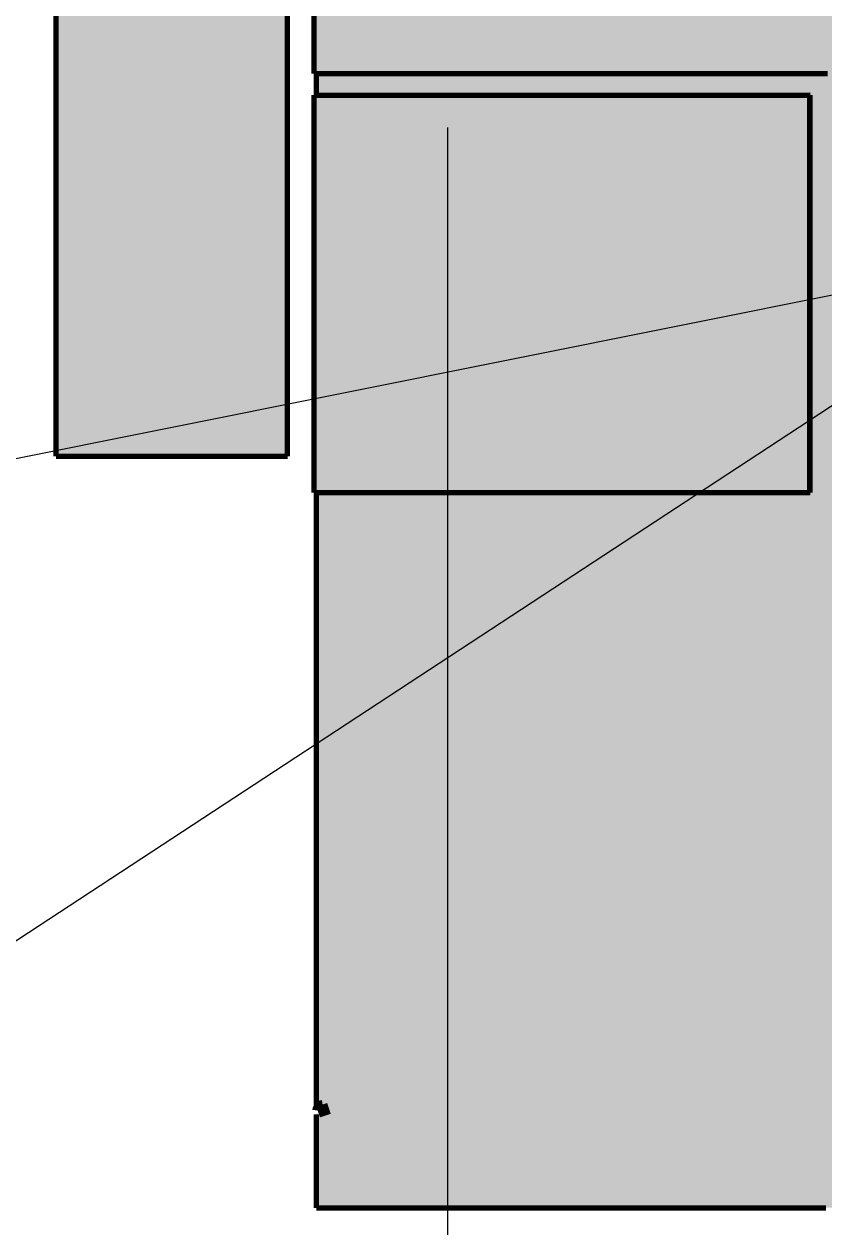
# Model space of a CAD drawing. Header units: millimetres. Extents: x 0 to 2208, y 0 to 420.
# Drawn here: x 1979.28 to 2001.42, y 228.47 to 261.76 of the extents above; entities that cross this region are included whole.
import ezdxf

# ---------------------------------------------------------------- set-up
doc = ezdxf.new("R2010")
doc.units = ezdxf.units.MM
for name, color, linetype, lineweight in [('01-VISIBLE', 7, 'CONTINUOUS', 70), ('04-COTA', 3, 'CONTINUOUS', 18), ('08-FINA', 5, 'CONTINUOUS', 18), ('13-GRAFICA', 30, 'CONTINUOUS', 18)]:
    doc.layers.add(name, color=color, linetype=linetype, lineweight=lineweight)
doc.styles.add('ISO3098', font='isocpeur.ttf')
doc.dimstyles.new('FLAMA-IRAM', dxfattribs={"dimtxt": 3.5, "dimasz": 3.5, "dimexe": 2, "dimexo": 1.5, "dimgap": 1, "dimtad": 1, "dimdec": 1, "dimtxsty": 'ISO3098', "dimblk": 'IRAM_FLECHA', "dimblk1": 'IRAM_FLECHA', "dimblk2": 'IRAM_FLECHA', "dimcen": 2.5, "dimclrd": 256, "dimclre": 256, "dimclrt": 256, "dimazin": 3, "dimtfac": 1, "dimtmove": 0, "dimatfit": 3, "dimlwd": 18, "dimlwe": 18})

# ---------------------------------------------------------------- blocks, each defined once
blk = doc.blocks.new('IRAM_FLECHA')
blk.add_solid([(0, 0), (-1, 0.125), (-1, -0.125)])

msp = doc.modelspace()

# ---------------------------------------------------------------- hatches: boundary and pattern name
at = {"layer": '13-GRAFICA', "true_color": 0xffffff}
h = msp.add_hatch(color=7, dxfattribs=at)
h.dxf.hatch_style = 1
h.paths.add_polyline_path([(1997.673, 270.5), (1987.473, 270.5), (1987.473, 303.8), (1997.773, 303.8), (1997.773, 270.5), (1997.773, 266.9), (1997.773, 260.4), (1987.473, 260.4), (1987.473, 266.9), (1997.673, 266.9)])
at = {"layer": '13-GRAFICA', "true_color": 0x202020}
h = msp.add_hatch(color=7, dxfattribs=at)
h.dxf.hatch_style = 1
h.paths.add_polyline_path([(1980.173, 282.4), (1980.273, 282.4), (1980.273, 283.2), (1980.173, 283.2), (1980.173, 291.8), (1982.673, 291.8), (1982.673, 283.1), (1982.673, 282.6), (1982.673, 249.8), (1980.173, 249.8)])
h = msp.add_hatch(color=7, dxfattribs=at)
h.dxf.hatch_style = 1
h.paths.add_polyline_path([(1986.573, 291.8), (1986.573, 283.2), (1986.473, 283.2), (1986.473, 282.4), (1986.573, 282.4), (1986.573, 270.5), (1986.373, 270.5), (1986.373, 266.9), (1986.573, 266.9), (1986.573, 249.8), (1984.073, 249.8), (1984.073, 282.6), (1984.073, 283.1), (1984.073, 291.8)])
h = msp.add_hatch(color=7, dxfattribs=at)
h.dxf.hatch_style = 1
h.paths.add_polyline_path([(1982.673, 249.8), (1982.673, 282.6), (1982.773, 282.6), (1982.773, 282.4), (1982.873, 282.4), (1982.973, 282.2), (1983.573, 282.1), (1983.573, 282.2), (1983.773, 282.2), (1983.773, 282.3), (1983.973, 282.4), (1983.973, 282.6), (1984.073, 282.6), (1984.073, 249.8)])
at = {"layer": '13-GRAFICA', "true_color": 0xc4c8ce}
h = msp.add_hatch(color=7, dxfattribs=at)
h.dxf.hatch_style = 1
h.paths.add_polyline_path([(1987.473, 266.9), (1987.473, 260.4), (1988.073, 260.4), (1988.073, 259.8), (1987.373, 259.8), (1987.373, 266.9)])
at = {"layer": '13-GRAFICA', "true_color": 0xffffff}
h = msp.add_hatch(color=7, dxfattribs=at)
h.dxf.hatch_style = 1
h.paths.add_polyline_path([(1997.773, 260.4), (1997.773, 266.9), (2001.773, 266.9), (2001.773, 260.4)])
at = {"layer": '13-GRAFICA', "true_color": 0xeedeaa}
h = msp.add_hatch(color=7, dxfattribs=at)
h.dxf.hatch_style = 1
h.paths.add_polyline_path([(1987.554, 261.561), (1987.714, 261.561), (1987.907, 261.561), (1988.131, 261.561), (1988.386, 261.561), (1988.672, 261.561), (1988.989, 261.561), (1989.335, 261.561), (1989.711, 261.561), (1990.115, 261.561), (1990.548, 261.561), (1991.007, 261.561), (1991.493, 261.561), (1992.004, 261.561), (1992.54, 261.561), (1993.099, 261.561), (1993.682, 261.561), (1994.286, 261.561), (1994.911, 261.561), (1995.556, 261.561), (1996.219, 261.561), (1996.899, 261.561), (1997.596, 261.561), (1998.308, 261.561), (1999.034, 261.561), (1999.772, 261.561), (2000.522, 261.561), (2001.281, 261.561), (2002.05, 261.561), (2002.826, 261.561), (2003.608, 261.561), (2004.394, 261.561), (2005.184, 261.561), (2005.977, 261.561), (2006.769, 261.561), (2007.562, 261.561), (2008.352, 261.561), (2009.138, 261.561), (2009.92, 261.561), (2010.696, 261.561), (2011.465, 261.561), (2012.224, 261.561), (2012.974, 261.561), (2013.712, 261.561), (2014.438, 261.561), (2015.15, 261.561), (2015.847, 261.561), (2016.527, 261.561), (2017.19, 261.561), (2017.835, 261.561), (2018.46, 261.561), (2019.064, 261.561), (2019.647, 261.561), (2020.206, 261.561), (2020.742, 261.561), (2021.253, 261.561), (2021.739, 261.561), (2022.198, 261.561), (2022.631, 261.561), (2023.035, 261.561), (2023.411, 261.561), (2023.757, 261.561), (2024.074, 261.561), (2024.36, 261.561), (2024.615, 261.561), (2024.839, 261.561), (2025.032, 261.561), (2025.192, 261.561), (2025.273, 261.561), (2025.273, 260.4), (1987.473, 260.4), (1987.473, 261.561)])
at = {"layer": '13-GRAFICA', "true_color": 0xc4c8ce}
h = msp.add_hatch(color=7, dxfattribs=at)
h.dxf.hatch_style = 1
h.paths.add_polyline_path([(1989.073, 260.4), (1989.073, 259.8), (1988.073, 259.8), (1988.073, 260.4)])
h = msp.add_hatch(color=7, dxfattribs=at)
h.dxf.hatch_style = 1
h.paths.add_polyline_path([(1989.873, 260.4), (1989.873, 259.8), (1989.073, 259.8), (1989.073, 260.4)])
h = msp.add_hatch(color=7, dxfattribs=at)
h.dxf.hatch_style = 1
h.paths.add_polyline_path([(1991.473, 260.4), (1991.473, 259.8), (1989.873, 259.8), (1989.873, 260.4)])
h = msp.add_hatch(color=7, dxfattribs=at)
h.dxf.hatch_style = 1
h.paths.add_polyline_path([(1992.673, 260.4), (1992.673, 259.8), (1991.473, 259.8), (1991.473, 260.4)])
h = msp.add_hatch(color=7, dxfattribs=at)
h.dxf.hatch_style = 1
h.paths.add_polyline_path([(1994.773, 260.4), (1994.773, 259.8), (1992.673, 259.8), (1992.673, 260.4)])
h = msp.add_hatch(color=7, dxfattribs=at)
h.dxf.hatch_style = 1
h.paths.add_polyline_path([(1996.173, 260.4), (1996.173, 259.8), (1994.773, 259.8), (1994.773, 260.4)])
h = msp.add_hatch(color=7, dxfattribs=at)
h.dxf.hatch_style = 1
h.paths.add_polyline_path([(1998.673, 260.4), (1998.673, 259.8), (1996.173, 259.8), (1996.173, 260.4)])
h = msp.add_hatch(color=7, dxfattribs=at)
h.dxf.hatch_style = 1
h.paths.add_polyline_path([(2000.373, 260.4), (2000.373, 259.8), (1998.673, 259.8), (1998.673, 260.4)])
h = msp.add_hatch(color=7, dxfattribs=at)
h.dxf.hatch_style = 1
h.paths.add_polyline_path([(2003.073, 260.4), (2003.073, 259.8), (2001.773, 259.8), (2001.773, 250.6), (2003.073, 250.6), (2003.073, 231.8), (2002.473, 231.8), (2002.473, 231.9), (2000.773, 231.9), (2000.773, 231.8), (2000.373, 231.8), (2000.373, 248.8), (2001.073, 248.8), (2001.073, 259.8), (2000.373, 259.8), (2000.373, 260.4)])
at = {"layer": '13-GRAFICA', "true_color": 0xffffff}
h = msp.add_hatch(color=7, dxfattribs=at)
h.dxf.hatch_style = 1
h.paths.add_polyline_path([(1987.373, 248.8), (1987.373, 259.8), (2001.073, 259.8), (2001.073, 248.8)])
at = {"layer": '13-GRAFICA', "true_color": 0xe1e1e1}
h = msp.add_hatch(color=7, dxfattribs=at)
h.dxf.hatch_style = 1
h.paths.add_polyline_path([(2001.073, 257.6), (1987.373, 257.6), (1987.373, 259.8), (2001.073, 259.8)])
at = {"layer": '13-GRAFICA', "true_color": 0xc4c8ce}
h = msp.add_hatch(color=7, dxfattribs=at)
h.dxf.hatch_style = 1
h.paths.add_polyline_path([(1987.373, 229), (1987.373, 231.6), (1987.473, 231.6), (1987.473, 231.5), (1987.773, 231.6), (1987.673, 231.9), (1987.373, 231.8), (1987.373, 248.8), (1988.073, 248.8), (1988.073, 231.8), (1988.073, 231.6), (1988.073, 229)])
h = msp.add_hatch(color=7, dxfattribs=at)
h.dxf.hatch_style = 1
h.paths.add_polyline_path([(1989.073, 248.8), (1989.073, 231.8), (1988.873, 231.8), (1988.873, 231.9), (1988.273, 231.9), (1988.273, 231.8), (1988.073, 231.8), (1988.073, 248.8)])
h = msp.add_hatch(color=7, dxfattribs=at)
h.dxf.hatch_style = 1
h.paths.add_polyline_path([(1989.073, 229), (1989.073, 231.6), (1989.073, 231.8), (1989.073, 248.8), (1989.873, 248.8), (1989.873, 231.8), (1989.873, 231.6), (1989.873, 229)])
h = msp.add_hatch(color=7, dxfattribs=at)
h.dxf.hatch_style = 1
h.paths.add_polyline_path([(1991.473, 248.8), (1991.473, 231.8), (1991.073, 231.8), (1991.073, 231.9), (1990.073, 231.9), (1990.073, 231.8), (1989.873, 231.8), (1989.873, 248.8)])
h = msp.add_hatch(color=7, dxfattribs=at)
h.dxf.hatch_style = 1
h.paths.add_polyline_path([(1991.473, 229), (1991.473, 231.6), (1991.473, 231.8), (1991.473, 248.8), (1992.673, 248.8), (1992.673, 231.8), (1992.673, 231.6), (1992.673, 229)])
h = msp.add_hatch(color=7, dxfattribs=at)
h.dxf.hatch_style = 1
h.paths.add_polyline_path([(1994.773, 248.8), (1994.773, 231.8), (1994.173, 231.8), (1994.173, 231.9), (1992.973, 231.9), (1992.973, 231.8), (1992.673, 231.8), (1992.673, 248.8)])
h = msp.add_hatch(color=7, dxfattribs=at)
h.dxf.hatch_style = 1
h.paths.add_polyline_path([(1994.773, 229), (1994.773, 231.6), (1994.773, 231.8), (1994.773, 248.8), (1996.173, 248.8), (1996.173, 231.8), (1996.173, 231.6), (1996.173, 229)])
h = msp.add_hatch(color=7, dxfattribs=at)
h.dxf.hatch_style = 1
h.paths.add_polyline_path([(1998.673, 248.8), (1998.673, 231.8), (1998.073, 231.8), (1998.073, 231.9), (1996.573, 231.9), (1996.573, 231.8), (1996.173, 231.8), (1996.173, 248.8)])
h = msp.add_hatch(color=7, dxfattribs=at)
h.dxf.hatch_style = 1
h.paths.add_polyline_path([(1998.673, 229), (1998.673, 231.6), (1998.673, 231.8), (1998.673, 248.8), (2000.373, 248.8), (2000.373, 231.8), (2000.373, 231.6), (2000.373, 229)])
h = msp.add_hatch(color=7, dxfattribs=at)
h.dxf.hatch_style = 1
h.paths.add_polyline_path([(1987.373, 231.8), (1987.673, 231.9), (1987.773, 231.6), (1987.473, 231.5)])
h = msp.add_hatch(color=7, dxfattribs=at)
h.dxf.hatch_style = 1
h.paths.add_polyline_path([(1988.873, 231.8), (1989.073, 231.8), (1989.073, 231.6), (1988.873, 231.6), (1988.873, 231.5), (1988.273, 231.5), (1988.273, 231.6), (1988.073, 231.6), (1988.073, 231.8), (1988.273, 231.8), (1988.273, 231.9), (1988.873, 231.9)])
h = msp.add_hatch(color=7, dxfattribs=at)
h.dxf.hatch_style = 1
h.paths.add_polyline_path([(1991.073, 231.8), (1991.473, 231.8), (1991.473, 231.6), (1991.073, 231.6), (1991.073, 231.5), (1990.073, 231.5), (1990.073, 231.6), (1989.873, 231.6), (1989.873, 231.8), (1990.073, 231.8), (1990.073, 231.9), (1991.073, 231.9)])
h = msp.add_hatch(color=7, dxfattribs=at)
h.dxf.hatch_style = 1
h.paths.add_polyline_path([(1994.173, 231.8), (1994.773, 231.8), (1994.773, 231.6), (1992.973, 231.5), (1992.973, 231.6), (1992.673, 231.6), (1992.673, 231.8), (1992.973, 231.8), (1992.973, 231.9), (1994.173, 231.9)])
h = msp.add_hatch(color=7, dxfattribs=at)
h.dxf.hatch_style = 1
h.paths.add_polyline_path([(1998.073, 231.8), (1998.673, 231.8), (1998.673, 231.6), (1998.073, 231.6), (1998.073, 231.5), (1996.573, 231.5), (1996.573, 231.6), (1996.173, 231.6), (1996.173, 231.8), (1996.573, 231.8), (1996.573, 231.9), (1998.073, 231.9)])
h = msp.add_hatch(color=7, dxfattribs=at)
h.dxf.hatch_style = 1
h.paths.add_polyline_path([(2003.073, 231.8), (2003.073, 231.6), (2002.473, 231.6), (2002.473, 231.5), (2000.773, 231.5), (2000.773, 231.6), (2000.373, 231.6), (2000.373, 231.8), (2000.773, 231.8), (2000.773, 231.9), (2002.473, 231.9), (2002.473, 231.8)])
h = msp.add_hatch(color=7, dxfattribs=at)
h.dxf.hatch_style = 1
h.paths.add_polyline_path([(1988.073, 229), (1988.073, 231.6), (1988.273, 231.6), (1988.273, 231.5), (1988.873, 231.5), (1988.873, 231.6), (1989.073, 231.6), (1989.073, 229)])
h = msp.add_hatch(color=7, dxfattribs=at)
h.dxf.hatch_style = 1
h.paths.add_polyline_path([(1989.873, 229), (1989.873, 231.6), (1990.073, 231.6), (1990.073, 231.5), (1991.073, 231.5), (1991.073, 231.6), (1991.473, 231.6), (1991.473, 229)])
h = msp.add_hatch(color=7, dxfattribs=at)
h.dxf.hatch_style = 1
h.paths.add_polyline_path([(1992.673, 229), (1992.673, 231.6), (1992.973, 231.6), (1992.973, 231.5), (1994.773, 231.6), (1994.773, 229)])
h = msp.add_hatch(color=7, dxfattribs=at)
h.dxf.hatch_style = 1
h.paths.add_polyline_path([(1996.173, 229), (1996.173, 231.6), (1996.573, 231.6), (1996.573, 231.5), (1998.073, 231.5), (1998.073, 231.6), (1998.673, 231.6), (1998.673, 229)])
h = msp.add_hatch(color=7, dxfattribs=at)
h.dxf.hatch_style = 1
h.paths.add_polyline_path([(2000.373, 229), (2000.373, 231.6), (2000.773, 231.6), (2000.773, 231.5), (2002.473, 231.5), (2002.473, 231.6), (2003.073, 231.6), (2003.073, 229)])

# ---------------------------------------------------------------- linework, layer by layer
at = {"layer": '01-VISIBLE'}
for p, q in [((1980.173, 249.8), (1980.173, 282.1)), ((1986.573, 249.8), (1986.573, 266.9)), ((1987.313, 260.397), (1987.313, 266.9)), ((1987.373, 259.797), (1987.373, 260.397)), ((1987.313, 248.797), (1987.313, 259.797)), ((2001.029, 248.797), (2001.029, 259.797)), ((2001.045, 259.797), (2001.029, 259.797)), ((2001.045, 248.797), (2001.045, 259.797)), ((1987.373, 231.82), (1987.373, 248.797)), ((2001.045, 248.797), (2001.029, 248.797)), ((1987.373, 229), (1987.373, 231.58))]:
    msp.add_line(p, q, dxfattribs=at)
for points in [[(1987.313, 260.397), (1987.413, 260.397), (1987.513, 260.397), (1987.613, 260.397), (1987.713, 260.397), (1987.813, 260.397), (1987.913, 260.397), (1988.013, 260.397), (1988.113, 260.397), (1988.213, 260.397), (1988.314, 260.397), (1988.414, 260.397), (1988.514, 260.397), (1988.614, 260.397), (1988.714, 260.397), (1988.814, 260.397), (1988.914, 260.397), (1989.014, 260.397), (1989.114, 260.397), (1989.214, 260.397), (1989.314, 260.397), (1989.414, 260.397), (1989.514, 260.397), (1989.614, 260.397), (1989.714, 260.397), (1989.814, 260.397), (1989.914, 260.397), (1990.014, 260.397), (1990.114, 260.397), (1990.215, 260.397), (1990.315, 260.397), (1990.415, 260.397), (1990.515, 260.397), (1990.615, 260.397), (1990.715, 260.397), (1990.815, 260.397), (1990.915, 260.397), (1991.015, 260.397), (1991.115, 260.397), (1991.215, 260.397), (1991.315, 260.397), (1991.415, 260.397), (1991.515, 260.397), (1991.615, 260.397), (1991.715, 260.397), (1991.815, 260.397), (1991.915, 260.397), (1992.015, 260.397), (1992.116, 260.397), (1992.216, 260.397), (1992.316, 260.397), (1992.416, 260.397), (1992.516, 260.397), (1992.616, 260.397), (1992.716, 260.397), (1992.816, 260.397), (1992.916, 260.397), (1993.016, 260.397), (1993.116, 260.397), (1993.216, 260.397), (1993.316, 260.397), (1993.416, 260.397), (1993.516, 260.397), (1993.616, 260.397), (1993.716, 260.397), (1993.816, 260.397), (1993.916, 260.397), (1994.017, 260.397), (1994.117, 260.397), (1994.217, 260.397), (1994.317, 260.397), (1994.417, 260.397), (1994.517, 260.397), (1994.617, 260.397), (1994.717, 260.397), (1994.817, 260.397), (1994.917, 260.397), (1995.017, 260.397), (1995.117, 260.397), (1995.217, 260.397), (1995.317, 260.397), (1995.417, 260.397), (1995.517, 260.397), (1995.617, 260.397), (1995.717, 260.397), (1995.817, 260.397), (1995.918, 260.397), (1996.018, 260.397), (1996.118, 260.397), (1996.218, 260.397), (1996.318, 260.397), (1996.418, 260.397), (1996.518, 260.397), (1996.618, 260.397), (1996.718, 260.397), (1996.818, 260.397), (1996.918, 260.397), (1997.018, 260.397), (1997.118, 260.397), (1997.218, 260.397), (1997.318, 260.397), (1997.418, 260.397), (1997.518, 260.397), (1997.618, 260.397), (1997.718, 260.397), (1997.819, 260.397), (1997.919, 260.397), (1998.019, 260.397), (1998.119, 260.397), (1998.219, 260.397), (1998.319, 260.397), (1998.419, 260.397), (1998.519, 260.397), (1998.619, 260.397), (1998.719, 260.397), (1998.819, 260.397), (1998.919, 260.397), (1999.019, 260.397), (1999.119, 260.397), (1999.219, 260.397), (1999.319, 260.397), (1999.419, 260.397), (1999.519, 260.397), (1999.619, 260.397), (1999.72, 260.397), (1999.82, 260.397), (1999.92, 260.397), (2000.02, 260.397), (2000.12, 260.397), (2000.22, 260.397), (2000.32, 260.397), (2000.42, 260.397), (2000.52, 260.397), (2000.62, 260.397), (2000.72, 260.397), (2000.82, 260.397), (2000.92, 260.397), (2001.02, 260.397), (2001.12, 260.397), (2001.22, 260.397), (2001.32, 260.397), (2001.42, 260.397), (2001.52, 260.397)], [(1987.313, 259.797), (1987.413, 259.797), (1987.513, 259.797), (1987.613, 259.797), (1987.713, 259.797), (1987.814, 259.797), (1987.914, 259.797), (1988.014, 259.797), (1988.114, 259.797), (1988.214, 259.797), (1988.314, 259.797), (1988.414, 259.797), (1988.514, 259.797), (1988.614, 259.797), (1988.715, 259.797), (1988.815, 259.797), (1988.915, 259.797), (1989.015, 259.797), (1989.115, 259.797), (1989.215, 259.797), (1989.315, 259.797), (1989.415, 259.797), (1989.516, 259.797), (1989.616, 259.797), (1989.716, 259.797), (1989.816, 259.797), (1989.916, 259.797), (1990.016, 259.797), (1990.116, 259.797), (1990.216, 259.797), (1990.316, 259.797), (1990.417, 259.797), (1990.517, 259.797), (1990.617, 259.797), (1990.717, 259.797), (1990.817, 259.797), (1990.917, 259.797), (1991.017, 259.797), (1991.117, 259.797), (1991.217, 259.797), (1991.318, 259.797), (1991.418, 259.797), (1991.518, 259.797), (1991.618, 259.797), (1991.718, 259.797), (1991.818, 259.797), (1991.918, 259.797), (1992.018, 259.797), (1992.118, 259.797), (1992.219, 259.797), (1992.319, 259.797), (1992.419, 259.797), (1992.519, 259.797), (1992.619, 259.797), (1992.719, 259.797), (1992.819, 259.797), (1992.919, 259.797), (1993.019, 259.797), (1993.12, 259.797), (1993.22, 259.797), (1993.32, 259.797), (1993.42, 259.797), (1993.52, 259.797), (1993.62, 259.797), (1993.72, 259.797), (1993.82, 259.797), (1993.921, 259.797), (1994.021, 259.797), (1994.121, 259.797), (1994.221, 259.797), (1994.321, 259.797), (1994.421, 259.797), (1994.521, 259.797), (1994.621, 259.797), (1994.721, 259.797), (1994.822, 259.797), (1994.922, 259.797), (1995.022, 259.797), (1995.122, 259.797), (1995.222, 259.797), (1995.322, 259.797), (1995.422, 259.797), (1995.522, 259.797), (1995.622, 259.797), (1995.723, 259.797), (1995.823, 259.797), (1995.923, 259.797), (1996.023, 259.797), (1996.123, 259.797), (1996.223, 259.797), (1996.323, 259.797), (1996.423, 259.797), (1996.523, 259.797), (1996.624, 259.797), (1996.724, 259.797), (1996.824, 259.797), (1996.924, 259.797), (1997.024, 259.797), (1997.124, 259.797), (1997.224, 259.797), (1997.324, 259.797), (1997.424, 259.797), (1997.525, 259.797), (1997.625, 259.797), (1997.725, 259.797), (1997.825, 259.797), (1997.925, 259.797), (1998.025, 259.797), (1998.125, 259.797), (1998.225, 259.797), (1998.326, 259.797), (1998.426, 259.797), (1998.526, 259.797), (1998.626, 259.797), (1998.726, 259.797), (1998.826, 259.797), (1998.926, 259.797), (1999.026, 259.797), (1999.126, 259.797), (1999.227, 259.797), (1999.327, 259.797), (1999.427, 259.797), (1999.527, 259.797), (1999.627, 259.797), (1999.727, 259.797), (1999.827, 259.797), (1999.927, 259.797), (2000.027, 259.797), (2000.128, 259.797), (2000.228, 259.797), (2000.328, 259.797), (2000.428, 259.797), (2000.528, 259.797), (2000.628, 259.797), (2000.728, 259.797), (2000.828, 259.797), (2000.928, 259.797), (2001.029, 259.797)], [(1980.173, 249.8), (1980.273, 249.8), (1980.373, 249.8), (1980.473, 249.8), (1980.573, 249.8), (1980.673, 249.8), (1980.773, 249.8), (1980.873, 249.8), (1980.973, 249.8), (1981.073, 249.8), (1981.173, 249.8), (1981.273, 249.8), (1981.373, 249.8), (1981.473, 249.8), (1981.573, 249.8), (1981.673, 249.8), (1981.773, 249.8), (1981.873, 249.8), (1981.973, 249.8), (1982.073, 249.8), (1982.173, 249.8), (1982.273, 249.8), (1982.373, 249.8), (1982.473, 249.8), (1982.573, 249.8), (1982.673, 249.8), (1982.773, 249.8), (1982.873, 249.8), (1982.973, 249.8), (1983.073, 249.8), (1983.173, 249.8), (1983.273, 249.8), (1983.373, 249.8), (1983.473, 249.8), (1983.573, 249.8), (1983.673, 249.8), (1983.773, 249.8), (1983.873, 249.8), (1983.973, 249.8), (1984.073, 249.8), (1984.173, 249.8), (1984.273, 249.8), (1984.373, 249.8), (1984.473, 249.8), (1984.573, 249.8), (1984.673, 249.8), (1984.773, 249.8), (1984.873, 249.8), (1984.973, 249.8), (1985.073, 249.8), (1985.173, 249.8), (1985.273, 249.8), (1985.373, 249.8), (1985.473, 249.8), (1985.573, 249.8), (1985.673, 249.8), (1985.773, 249.8), (1985.873, 249.8), (1985.973, 249.8), (1986.073, 249.8), (1986.173, 249.8), (1986.273, 249.8), (1986.373, 249.8), (1986.473, 249.8), (1986.573, 249.8)], [(1987.313, 248.797), (1987.413, 248.797), (1987.513, 248.797), (1987.613, 248.797), (1987.713, 248.797), (1987.814, 248.797), (1987.914, 248.797), (1988.014, 248.797), (1988.114, 248.797), (1988.214, 248.797), (1988.314, 248.797), (1988.414, 248.797), (1988.514, 248.797), (1988.614, 248.797), (1988.715, 248.797), (1988.815, 248.797), (1988.915, 248.797), (1989.015, 248.797), (1989.115, 248.797), (1989.215, 248.797), (1989.315, 248.797), (1989.415, 248.797), (1989.516, 248.797), (1989.616, 248.797), (1989.716, 248.797), (1989.816, 248.797), (1989.916, 248.797), (1990.016, 248.797), (1990.116, 248.797), (1990.216, 248.797), (1990.316, 248.797), (1990.417, 248.797), (1990.517, 248.797), (1990.617, 248.797), (1990.717, 248.797), (1990.817, 248.797), (1990.917, 248.797), (1991.017, 248.797), (1991.117, 248.797), (1991.217, 248.797), (1991.318, 248.797), (1991.418, 248.797), (1991.518, 248.797), (1991.618, 248.797), (1991.718, 248.797), (1991.818, 248.797), (1991.918, 248.797), (1992.018, 248.797), (1992.118, 248.797), (1992.219, 248.797), (1992.319, 248.797), (1992.419, 248.797), (1992.519, 248.797), (1992.619, 248.797), (1992.719, 248.797), (1992.819, 248.797), (1992.919, 248.797), (1993.019, 248.797), (1993.12, 248.797), (1993.22, 248.797), (1993.32, 248.797), (1993.42, 248.797), (1993.52, 248.797), (1993.62, 248.797), (1993.72, 248.797), (1993.82, 248.797), (1993.921, 248.797), (1994.021, 248.797), (1994.121, 248.797), (1994.221, 248.797), (1994.321, 248.797), (1994.421, 248.797), (1994.521, 248.797), (1994.621, 248.797), (1994.721, 248.797), (1994.822, 248.797), (1994.922, 248.797), (1995.022, 248.797), (1995.122, 248.797), (1995.222, 248.797), (1995.322, 248.797), (1995.422, 248.797), (1995.522, 248.797), (1995.622, 248.797), (1995.723, 248.797), (1995.823, 248.797), (1995.923, 248.797), (1996.023, 248.797), (1996.123, 248.797), (1996.223, 248.797), (1996.323, 248.797), (1996.423, 248.797), (1996.523, 248.797), (1996.624, 248.797), (1996.724, 248.797), (1996.824, 248.797), (1996.924, 248.797), (1997.024, 248.797), (1997.124, 248.797), (1997.224, 248.797), (1997.324, 248.797), (1997.424, 248.797), (1997.525, 248.797), (1997.625, 248.797), (1997.725, 248.797), (1997.825, 248.797), (1997.925, 248.797), (1998.025, 248.797), (1998.125, 248.797), (1998.225, 248.797), (1998.326, 248.797), (1998.426, 248.797), (1998.526, 248.797), (1998.626, 248.797), (1998.726, 248.797), (1998.826, 248.797), (1998.926, 248.797), (1999.026, 248.797), (1999.126, 248.797), (1999.227, 248.797), (1999.327, 248.797), (1999.427, 248.797), (1999.527, 248.797), (1999.627, 248.797), (1999.727, 248.797), (1999.827, 248.797), (1999.927, 248.797), (2000.027, 248.797), (2000.128, 248.797), (2000.228, 248.797), (2000.328, 248.797), (2000.428, 248.797), (2000.528, 248.797), (2000.628, 248.797), (2000.728, 248.797), (2000.828, 248.797), (2000.928, 248.797), (2001.029, 248.797)], [(1987.533, 231.9), (1987.481, 231.893), (1987.433, 231.873), (1987.392, 231.841), (1987.36, 231.8), (1987.34, 231.752), (1987.333, 231.7)], [(1987.373, 229), (1987.473, 229), (1987.573, 229), (1987.673, 229), (1987.773, 229), (1987.873, 229), (1987.973, 229), (1988.073, 229), (1988.173, 229), (1988.273, 229), (1988.373, 229), (1988.473, 229), (1988.573, 229), (1988.673, 229), (1988.773, 229), (1988.873, 229), (1988.973, 229), (1989.073, 229), (1989.173, 229), (1989.273, 229), (1989.373, 229), (1989.473, 229), (1989.573, 229), (1989.673, 229), (1989.773, 229), (1989.873, 229), (1989.973, 229), (1990.073, 229), (1990.173, 229), (1990.273, 229), (1990.373, 229), (1990.473, 229), (1990.573, 229), (1990.673, 229), (1990.773, 229), (1990.873, 229), (1990.973, 229), (1991.073, 229), (1991.173, 229), (1991.273, 229), (1991.373, 229), (1991.473, 229), (1991.573, 229), (1991.673, 229), (1991.773, 229), (1991.873, 229), (1991.973, 229), (1992.073, 229), (1992.173, 229), (1992.273, 229), (1992.373, 229), (1992.473, 229), (1992.573, 229), (1992.673, 229), (1992.773, 229), (1992.873, 229), (1992.973, 229), (1993.073, 229), (1993.173, 229), (1993.273, 229), (1993.373, 229), (1993.473, 229), (1993.573, 229), (1993.673, 229), (1993.773, 229), (1993.873, 229), (1993.973, 229), (1994.073, 229), (1994.173, 229), (1994.273, 229), (1994.373, 229), (1994.473, 229), (1994.573, 229), (1994.673, 229), (1994.773, 229), (1994.873, 229), (1994.973, 229), (1995.073, 229), (1995.173, 229), (1995.273, 229), (1995.373, 229), (1995.473, 229), (1995.573, 229), (1995.673, 229), (1995.773, 229), (1995.873, 229), (1995.973, 229), (1996.073, 229), (1996.173, 229), (1996.273, 229), (1996.373, 229), (1996.473, 229), (1996.573, 229), (1996.673, 229), (1996.773, 229), (1996.873, 229), (1996.973, 229), (1997.073, 229), (1997.173, 229), (1997.273, 229), (1997.373, 229), (1997.473, 229), (1997.573, 229), (1997.673, 229), (1997.773, 229), (1997.873, 229), (1997.973, 229), (1998.073, 229), (1998.173, 229), (1998.273, 229), (1998.373, 229), (1998.473, 229), (1998.573, 229), (1998.673, 229), (1998.773, 229), (1998.873, 229), (1998.973, 229), (1999.073, 229), (1999.173, 229), (1999.273, 229), (1999.373, 229), (1999.473, 229), (1999.573, 229), (1999.673, 229), (1999.773, 229), (1999.873, 229), (1999.973, 229), (2000.073, 229), (2000.173, 229), (2000.273, 229), (2000.373, 229), (2000.473, 229), (2000.573, 229), (2000.673, 229), (2000.773, 229), (2000.873, 229), (2000.973, 229), (2001.073, 229), (2001.173, 229), (2001.273, 229), (2001.373, 229), (2001.473, 229)]]:
    msp.add_lwpolyline(points, dxfattribs=at)
at = {"layer": '08-FINA'}
for p, q in [((2006.373, 255.197), (1973.373, 248.597)), ((2006.373, 254.297), (1973.373, 232.654))]:
    msp.add_line(p, q, dxfattribs=at)

# ---------------------------------------------------------------- dimensions: what is measured, and where the dimension line sits
at = {"layer": '04-COTA'}
msp.add_linear_dim(base=(1991.002, 221), p1=(1991.002, 260.397), p2=(2021.744, 260.397), dimstyle='FLAMA-IRAM', override={"dimlfac": 5}, dxfattribs=at).render()

doc.saveas('drawing.dxf')
